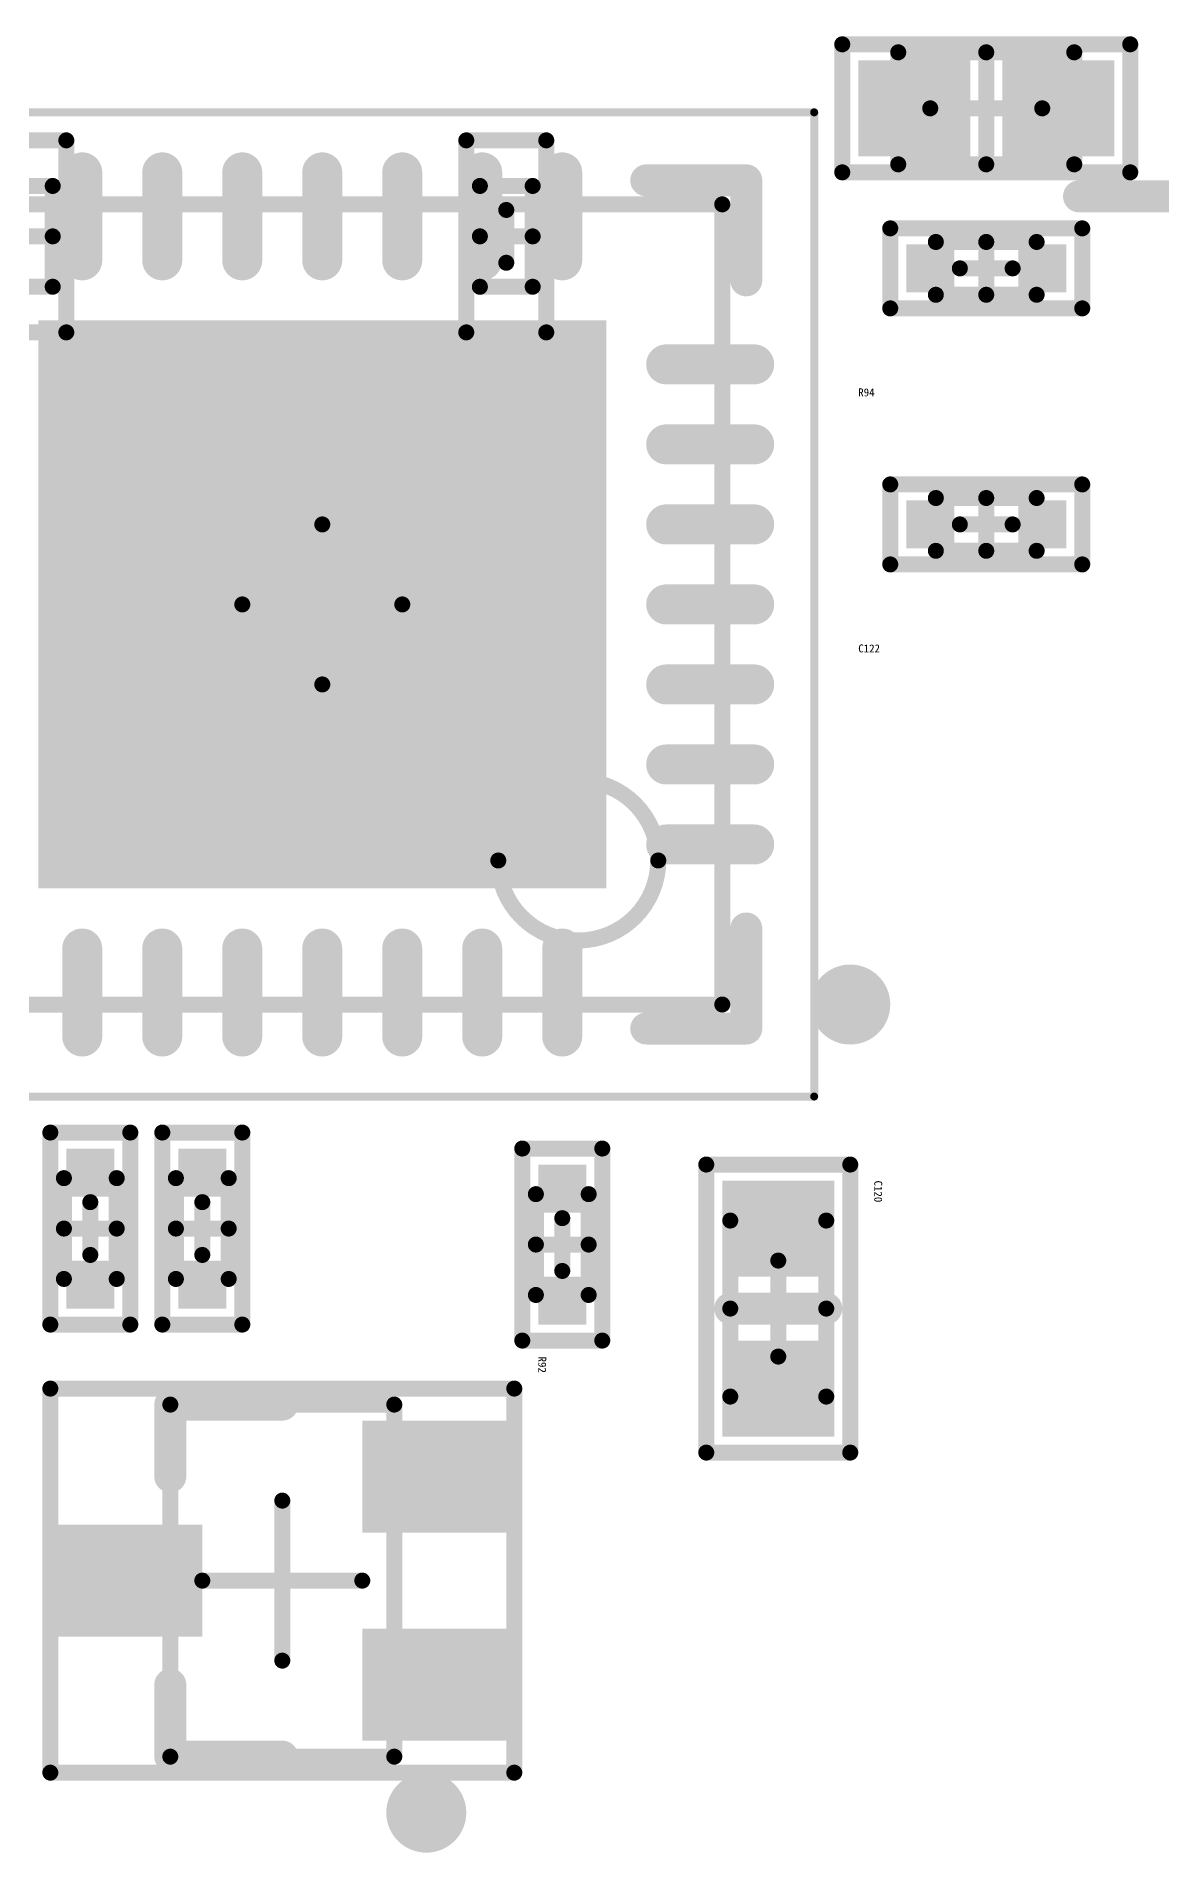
# Model space of a CAD drawing. Header units: millimetres. Extents: x 4 to 123, y 21 to 97.
# Drawn here: x 48.26 to 55.3, y 35.7 to 47.05 of the extents above; entities that cross this region are included whole.
import ezdxf

# ---------------------------------------------------------------- set-up
doc = ezdxf.new("R2010")
doc.units = ezdxf.units.MM
for name, color, linetype in [('Mechanical13', 56, 'Continuous'), ('Mechanical15', 56, 'Continuous'), ('TopLayer', 1, 'Continuous'), ('TopOverlay', 2, 'Continuous'), ('TopPaste', 8, 'Continuous')]:
    doc.layers.add(name, color=color, linetype=linetype)

msp = doc.modelspace()

# ---------------------------------------------------------------- linework, layer by layer
at = {"layer": 'Mechanical13', "const_width": 0.1}
for points in [[(53.65, 46.95), (54.75, 46.95)], [(53.65, 46.25), (53.65, 46.95)], [(54.75, 46.25), (54.75, 46.95)], [(53.65, 46.25), (54.75, 46.25)], [(48.035, 46.115), (48.365, 46.115)], [(48.365, 45.485), (48.365, 46.115)], [(51.035, 45.485), (51.035, 46.115)], [(51.035, 46.115), (51.365, 46.115)], [(51.365, 45.485), (51.365, 46.115)], [(47.55, 46), (52.55, 46)], [(52.55, 41), (52.55, 46)], [(53.885, 45.435), (53.885, 45.765)], [(53.885, 45.765), (54.515, 45.765)], [(54.515, 45.435), (54.515, 45.765)], [(48.035, 45.485), (48.365, 45.485)], [(51.035, 45.485), (51.365, 45.485)], [(53.885, 45.435), (54.515, 45.435)], [(53.885, 44.165), (54.515, 44.165)], [(53.885, 43.835), (53.885, 44.165)], [(54.515, 43.835), (54.515, 44.165)], [(53.885, 43.835), (54.515, 43.835)], [(47.55, 41), (52.55, 41)], [(48.435, 39.915), (48.765, 39.915)], [(48.435, 39.285), (48.435, 39.915)], [(48.765, 39.285), (48.765, 39.915)], [(49.135, 39.915), (49.465, 39.915)], [(49.135, 39.285), (49.135, 39.915)], [(49.465, 39.285), (49.465, 39.915)], [(51.385, 39.815), (51.715, 39.815)], [(51.385, 39.185), (51.385, 39.815)], [(51.715, 39.185), (51.715, 39.815)], [(52.6, 38.55), (52.6, 39.65)], [(52.6, 39.65), (53.2, 39.65)], [(53.2, 38.55), (53.2, 39.65)], [(48.435, 39.285), (48.765, 39.285)], [(49.135, 39.285), (49.465, 39.285)], [(51.385, 39.185), (51.715, 39.185)], [(52.6, 38.55), (53.2, 38.55)], [(49.1, 38.5), (50.5, 38.5)], [(49.1, 36.3), (49.1, 38.5)], [(50.5, 36.3), (50.5, 38.5)], [(49.1, 36.3), (50.5, 36.3)]]:
    msp.add_lwpolyline(points, dxfattribs=at)
at = {"layer": 'Mechanical13'}
for points, const_width in [([(53.625, 46.95, 1), (53.675, 46.95, 1)], 0.05), ([(53.625, 46.95, 1), (53.675, 46.95, 1)], 0.05), ([(54.725, 46.95, 1), (54.775, 46.95, 1)], 0.05), ([(54.725, 46.95, 1), (54.775, 46.95, 1)], 0.05), ([(53.625, 46.25, 1), (53.675, 46.25, 1)], 0.05), ([(53.625, 46.25, 1), (53.675, 46.25, 1)], 0.05), ([(54.725, 46.25, 1), (54.775, 46.25, 1)], 0.05), ([(54.725, 46.25, 1), (54.775, 46.25, 1)], 0.05), ([(48.34, 46.115, 1), (48.39, 46.115, 1)], 0.05), ([(48.34, 46.115, 1), (48.39, 46.115, 1)], 0.05), ([(51.01, 46.115, 1), (51.06, 46.115, 1)], 0.05), ([(51.01, 46.115, 1), (51.06, 46.115, 1)], 0.05), ([(51.34, 46.115, 1), (51.39, 46.115, 1)], 0.05), ([(51.34, 46.115, 1), (51.39, 46.115, 1)], 0.05), ([(52.525, 46, 1), (52.575, 46, 1)], 0.05), ([(52.525, 46, 1), (52.575, 46, 1)], 0.05), ([(53.86, 45.765, 1), (53.91, 45.765, 1)], 0.05), ([(53.86, 45.765, 1), (53.91, 45.765, 1)], 0.05), ([(54.49, 45.765, 1), (54.54, 45.765, 1)], 0.05), ([(54.49, 45.765, 1), (54.54, 45.765, 1)], 0.05), ([(48.34, 45.485, 1), (48.39, 45.485, 1)], 0.05), ([(48.34, 45.485, 1), (48.39, 45.485, 1)], 0.05), ([(51.01, 45.485, 1), (51.06, 45.485, 1)], 0.05), ([(51.01, 45.485, 1), (51.06, 45.485, 1)], 0.05), ([(51.34, 45.485, 1), (51.39, 45.485, 1)], 0.05), ([(51.34, 45.485, 1), (51.39, 45.485, 1)], 0.05), ([(53.86, 45.435, 1), (53.91, 45.435, 1)], 0.05), ([(53.86, 45.435, 1), (53.91, 45.435, 1)], 0.05), ([(54.49, 45.435, 1), (54.54, 45.435, 1)], 0.05), ([(54.49, 45.435, 1), (54.54, 45.435, 1)], 0.05), ([(53.86, 44.165, 1), (53.91, 44.165, 1)], 0.05), ([(53.86, 44.165, 1), (53.91, 44.165, 1)], 0.05), ([(54.49, 44.165, 1), (54.54, 44.165, 1)], 0.05), ([(54.49, 44.165, 1), (54.54, 44.165, 1)], 0.05), ([(53.86, 43.835, 1), (53.91, 43.835, 1)], 0.05), ([(53.86, 43.835, 1), (53.91, 43.835, 1)], 0.05), ([(54.49, 43.835, 1), (54.54, 43.835, 1)], 0.05), ([(54.49, 43.835, 1), (54.54, 43.835, 1)], 0.05), ([(52.15, 41.9, 1), (51.15, 41.9, 1)], 0.1), ([(51.125, 41.9, 1), (51.175, 41.9, 1)], 0.05), ([(52.125, 41.9, 1), (52.175, 41.9, 1)], 0.05), ([(52.525, 41, 1), (52.575, 41, 1)], 0.05), ([(52.525, 41, 1), (52.575, 41, 1)], 0.05), ([(48.41, 39.915, 1), (48.46, 39.915, 1)], 0.05), ([(48.41, 39.915, 1), (48.46, 39.915, 1)], 0.05), ([(48.74, 39.915, 1), (48.79, 39.915, 1)], 0.05), ([(48.74, 39.915, 1), (48.79, 39.915, 1)], 0.05), ([(49.11, 39.915, 1), (49.16, 39.915, 1)], 0.05), ([(49.11, 39.915, 1), (49.16, 39.915, 1)], 0.05), ([(49.44, 39.915, 1), (49.49, 39.915, 1)], 0.05), ([(49.44, 39.915, 1), (49.49, 39.915, 1)], 0.05), ([(51.36, 39.815, 1), (51.41, 39.815, 1)], 0.05), ([(51.36, 39.815, 1), (51.41, 39.815, 1)], 0.05), ([(51.69, 39.815, 1), (51.74, 39.815, 1)], 0.05), ([(51.69, 39.815, 1), (51.74, 39.815, 1)], 0.05), ([(52.575, 39.65, 1), (52.625, 39.65, 1)], 0.05), ([(52.575, 39.65, 1), (52.625, 39.65, 1)], 0.05), ([(53.175, 39.65, 1), (53.225, 39.65, 1)], 0.05), ([(53.175, 39.65, 1), (53.225, 39.65, 1)], 0.05), ([(48.41, 39.285, 1), (48.46, 39.285, 1)], 0.05), ([(48.41, 39.285, 1), (48.46, 39.285, 1)], 0.05), ([(48.74, 39.285, 1), (48.79, 39.285, 1)], 0.05), ([(48.74, 39.285, 1), (48.79, 39.285, 1)], 0.05), ([(49.11, 39.285, 1), (49.16, 39.285, 1)], 0.05), ([(49.11, 39.285, 1), (49.16, 39.285, 1)], 0.05), ([(49.44, 39.285, 1), (49.49, 39.285, 1)], 0.05), ([(49.44, 39.285, 1), (49.49, 39.285, 1)], 0.05), ([(51.36, 39.185, 1), (51.41, 39.185, 1)], 0.05), ([(51.36, 39.185, 1), (51.41, 39.185, 1)], 0.05), ([(51.69, 39.185, 1), (51.74, 39.185, 1)], 0.05), ([(51.69, 39.185, 1), (51.74, 39.185, 1)], 0.05), ([(52.575, 38.55, 1), (52.625, 38.55, 1)], 0.05), ([(52.575, 38.55, 1), (52.625, 38.55, 1)], 0.05), ([(53.175, 38.55, 1), (53.225, 38.55, 1)], 0.05), ([(53.175, 38.55, 1), (53.225, 38.55, 1)], 0.05), ([(49.075, 38.5, 1), (49.125, 38.5, 1)], 0.05), ([(49.075, 38.5, 1), (49.125, 38.5, 1)], 0.05), ([(50.475, 38.5, 1), (50.525, 38.5, 1)], 0.05), ([(50.475, 38.5, 1), (50.525, 38.5, 1)], 0.05), ([(49.075, 36.3, 1), (49.125, 36.3, 1)], 0.05), ([(49.075, 36.3, 1), (49.125, 36.3, 1)], 0.05), ([(50.475, 36.3, 1), (50.525, 36.3, 1)], 0.05), ([(50.475, 36.3, 1), (50.525, 36.3, 1)], 0.05)]:
    msp.add_lwpolyline(points, format="xyb", close=True, dxfattribs=dict(at, const_width=const_width))
at = {"layer": 'Mechanical15'}
for points, const_width in [([(53.3, 47), (55.1, 47)], 0.1), ([(53.3, 46.2), (53.3, 47)], 0.1), ([(54.2, 46.25), (54.2, 46.95)], 0.1), ([(55.1, 46.2), (55.1, 47)], 0.1), ([(53.85, 46.6), (54.55, 46.6)], 0.1), ([(46.975, 46.575), (53.125, 46.575)], 0.05), ([(53.125, 40.425), (53.125, 46.575)], 0.05), ([(47.95, 46.4), (48.45, 46.4)], 0.1), ([(48.45, 45.2), (48.45, 46.4)], 0.1), ([(50.95, 45.2), (50.95, 46.4)], 0.1), ([(50.95, 46.4), (51.45, 46.4)], 0.1), ([(51.45, 45.2), (51.45, 46.4)], 0.1), ([(53.3, 46.2), (55.1, 46.2)], 0.1), ([(54.78, 46.05), (69.78, 46.05)], 0.2), ([(51.2, 45.635), (51.2, 45.965)], 0.1), ([(53.6, 45.35), (53.6, 45.85)], 0.1), ([(53.6, 45.85), (54.8, 45.85)], 0.1), ([(54.8, 45.35), (54.8, 45.85)], 0.1), ([(48.035, 45.8), (48.365, 45.8)], 0.1), ([(51.035, 45.8), (51.365, 45.8)], 0.1), ([(54.2, 45.435), (54.2, 45.765)], 0.1), ([(54.035, 45.6), (54.365, 45.6)], 0.1), ([(53.6, 45.35), (54.8, 45.35)], 0.1), ([(47.95, 45.2), (48.45, 45.2)], 0.1), ([(50.95, 45.2), (51.45, 45.2)], 0.1), ([(53.6, 44.25), (54.8, 44.25)], 0.1), ([(53.6, 43.75), (53.6, 44.25)], 0.1), ([(54.8, 43.75), (54.8, 44.25)], 0.1), ([(54.2, 43.835), (54.2, 44.165)], 0.1), ([(50.05, 43), (50.05, 44)], 0.1), ([(54.035, 44), (54.365, 44)], 0.1), ([(53.6, 43.75), (54.8, 43.75)], 0.1), ([(49.55, 43.5), (50.55, 43.5)], 0.1), ([(46.975, 40.425), (53.125, 40.425)], 0.05), ([(48.35, 40.2), (48.85, 40.2)], 0.1), ([(48.35, 39), (48.35, 40.2)], 0.1), ([(48.85, 39), (48.85, 40.2)], 0.1), ([(49.05, 40.2), (49.55, 40.2)], 0.1), ([(49.05, 39), (49.05, 40.2)], 0.1), ([(49.55, 39), (49.55, 40.2)], 0.1), ([(51.3, 40.1), (51.8, 40.1)], 0.1), ([(51.3, 38.9), (51.3, 40.1)], 0.1), ([(51.8, 38.9), (51.8, 40.1)], 0.1), ([(52.45, 38.2), (52.45, 40)], 0.1), ([(52.45, 40), (53.35, 40)], 0.1), ([(53.35, 38.2), (53.35, 40)], 0.1), ([(48.6, 39.435), (48.6, 39.765)], 0.1), ([(49.3, 39.435), (49.3, 39.765)], 0.1), ([(48.435, 39.6), (48.765, 39.6)], 0.1), ([(49.135, 39.6), (49.465, 39.6)], 0.1), ([(51.55, 39.335), (51.55, 39.665)], 0.1), ([(51.385, 39.5), (51.715, 39.5)], 0.1), ([(52.9, 38.8), (52.9, 39.4)], 0.1), ([(48.35, 39), (48.85, 39)], 0.1), ([(49.05, 39), (49.55, 39)], 0.1), ([(52.6, 39.1), (53.2, 39.1)], 0.1), ([(51.3, 38.9), (51.8, 38.9)], 0.1), ([(48.35, 38.6), (51.25, 38.6)], 0.1), ([(48.35, 36.2), (48.35, 38.6)], 0.1), ([(51.25, 36.2), (51.25, 38.6)], 0.1), ([(52.45, 38.2), (53.35, 38.2)], 0.1), ([(49.8, 36.9), (49.8, 37.9)], 0.1), ([(49.3, 37.4), (50.3, 37.4)], 0.1), ([(48.35, 36.2), (51.25, 36.2)], 0.1)]:
    msp.add_lwpolyline(points, dxfattribs=dict(at, const_width=const_width))
for points, const_width in [([(53.275, 47, 1), (53.325, 47, 1)], 0.05), ([(53.275, 47, 1), (53.325, 47, 1)], 0.05), ([(54.175, 46.95, 1), (54.225, 46.95, 1)], 0.05), ([(55.075, 47, 1), (55.125, 47, 1)], 0.05), ([(55.075, 47, 1), (55.125, 47, 1)], 0.05), ([(53.825, 46.6, 1), (53.875, 46.6, 1)], 0.05), ([(54.525, 46.6, 1), (54.575, 46.6, 1)], 0.05), ([(53.112, 46.575, 1), (53.137, 46.575, 1)], 0.025), ([(53.112, 46.575, 1), (53.137, 46.575, 1)], 0.025), ([(48.425, 46.4, 1), (48.475, 46.4, 1)], 0.05), ([(48.425, 46.4, 1), (48.475, 46.4, 1)], 0.05), ([(50.925, 46.4, 1), (50.975, 46.4, 1)], 0.05), ([(50.925, 46.4, 1), (50.975, 46.4, 1)], 0.05), ([(51.425, 46.4, 1), (51.475, 46.4, 1)], 0.05), ([(51.425, 46.4, 1), (51.475, 46.4, 1)], 0.05), ([(53.275, 46.2, 1), (53.325, 46.2, 1)], 0.05), ([(53.275, 46.2, 1), (53.325, 46.2, 1)], 0.05), ([(54.175, 46.25, 1), (54.225, 46.25, 1)], 0.05), ([(55.075, 46.2, 1), (55.125, 46.2, 1)], 0.05), ([(55.075, 46.2, 1), (55.125, 46.2, 1)], 0.05), ([(54.73, 46.05, 1), (54.83, 46.05, 1)], 0.1), ([(51.175, 45.965, 1), (51.225, 45.965, 1)], 0.05), ([(53.575, 45.85, 1), (53.625, 45.85, 1)], 0.05), ([(53.575, 45.85, 1), (53.625, 45.85, 1)], 0.05), ([(54.775, 45.85, 1), (54.825, 45.85, 1)], 0.05), ([(54.775, 45.85, 1), (54.825, 45.85, 1)], 0.05), ([(48.34, 45.8, 1), (48.39, 45.8, 1)], 0.05), ([(51.01, 45.8, 1), (51.06, 45.8, 1)], 0.05), ([(51.34, 45.8, 1), (51.39, 45.8, 1)], 0.05), ([(54.175, 45.765, 1), (54.225, 45.765, 1)], 0.05), ([(51.175, 45.635, 1), (51.225, 45.635, 1)], 0.05), ([(54.01, 45.6, 1), (54.06, 45.6, 1)], 0.05), ([(54.34, 45.6, 1), (54.39, 45.6, 1)], 0.05), ([(54.175, 45.435, 1), (54.225, 45.435, 1)], 0.05), ([(53.575, 45.35, 1), (53.625, 45.35, 1)], 0.05), ([(53.575, 45.35, 1), (53.625, 45.35, 1)], 0.05), ([(54.775, 45.35, 1), (54.825, 45.35, 1)], 0.05), ([(54.775, 45.35, 1), (54.825, 45.35, 1)], 0.05), ([(48.425, 45.2, 1), (48.475, 45.2, 1)], 0.05), ([(48.425, 45.2, 1), (48.475, 45.2, 1)], 0.05), ([(50.925, 45.2, 1), (50.975, 45.2, 1)], 0.05), ([(50.925, 45.2, 1), (50.975, 45.2, 1)], 0.05), ([(51.425, 45.2, 1), (51.475, 45.2, 1)], 0.05), ([(51.425, 45.2, 1), (51.475, 45.2, 1)], 0.05), ([(53.575, 44.25, 1), (53.625, 44.25, 1)], 0.05), ([(53.575, 44.25, 1), (53.625, 44.25, 1)], 0.05), ([(54.775, 44.25, 1), (54.825, 44.25, 1)], 0.05), ([(54.775, 44.25, 1), (54.825, 44.25, 1)], 0.05), ([(54.175, 44.165, 1), (54.225, 44.165, 1)], 0.05), ([(50.025, 44, 1), (50.075, 44, 1)], 0.05), ([(54.01, 44, 1), (54.06, 44, 1)], 0.05), ([(54.34, 44, 1), (54.39, 44, 1)], 0.05), ([(54.175, 43.835, 1), (54.225, 43.835, 1)], 0.05), ([(53.575, 43.75, 1), (53.625, 43.75, 1)], 0.05), ([(53.575, 43.75, 1), (53.625, 43.75, 1)], 0.05), ([(54.775, 43.75, 1), (54.825, 43.75, 1)], 0.05), ([(54.775, 43.75, 1), (54.825, 43.75, 1)], 0.05), ([(49.525, 43.5, 1), (49.575, 43.5, 1)], 0.05), ([(50.525, 43.5, 1), (50.575, 43.5, 1)], 0.05), ([(50.025, 43, 1), (50.075, 43, 1)], 0.05), ([(53.112, 40.425, 1), (53.137, 40.425, 1)], 0.025), ([(53.112, 40.425, 1), (53.137, 40.425, 1)], 0.025), ([(48.325, 40.2, 1), (48.375, 40.2, 1)], 0.05), ([(48.325, 40.2, 1), (48.375, 40.2, 1)], 0.05), ([(48.825, 40.2, 1), (48.875, 40.2, 1)], 0.05), ([(48.825, 40.2, 1), (48.875, 40.2, 1)], 0.05), ([(49.025, 40.2, 1), (49.075, 40.2, 1)], 0.05), ([(49.025, 40.2, 1), (49.075, 40.2, 1)], 0.05), ([(49.525, 40.2, 1), (49.575, 40.2, 1)], 0.05), ([(49.525, 40.2, 1), (49.575, 40.2, 1)], 0.05), ([(51.275, 40.1, 1), (51.325, 40.1, 1)], 0.05), ([(51.275, 40.1, 1), (51.325, 40.1, 1)], 0.05), ([(51.775, 40.1, 1), (51.825, 40.1, 1)], 0.05), ([(51.775, 40.1, 1), (51.825, 40.1, 1)], 0.05), ([(52.425, 40, 1), (52.475, 40, 1)], 0.05), ([(52.425, 40, 1), (52.475, 40, 1)], 0.05), ([(53.325, 40, 1), (53.375, 40, 1)], 0.05), ([(53.325, 40, 1), (53.375, 40, 1)], 0.05), ([(48.575, 39.765, 1), (48.625, 39.765, 1)], 0.05), ([(49.275, 39.765, 1), (49.325, 39.765, 1)], 0.05), ([(48.41, 39.6, 1), (48.46, 39.6, 1)], 0.05), ([(48.74, 39.6, 1), (48.79, 39.6, 1)], 0.05), ([(49.11, 39.6, 1), (49.16, 39.6, 1)], 0.05), ([(49.44, 39.6, 1), (49.49, 39.6, 1)], 0.05), ([(51.525, 39.665, 1), (51.575, 39.665, 1)], 0.05), ([(51.36, 39.5, 1), (51.41, 39.5, 1)], 0.05), ([(51.69, 39.5, 1), (51.74, 39.5, 1)], 0.05), ([(48.575, 39.435, 1), (48.625, 39.435, 1)], 0.05), ([(49.275, 39.435, 1), (49.325, 39.435, 1)], 0.05), ([(51.525, 39.335, 1), (51.575, 39.335, 1)], 0.05), ([(52.875, 39.4, 1), (52.925, 39.4, 1)], 0.05), ([(48.325, 39, 1), (48.375, 39, 1)], 0.05), ([(48.325, 39, 1), (48.375, 39, 1)], 0.05), ([(48.825, 39, 1), (48.875, 39, 1)], 0.05), ([(48.825, 39, 1), (48.875, 39, 1)], 0.05), ([(49.025, 39, 1), (49.075, 39, 1)], 0.05), ([(49.025, 39, 1), (49.075, 39, 1)], 0.05), ([(49.525, 39, 1), (49.575, 39, 1)], 0.05), ([(49.525, 39, 1), (49.575, 39, 1)], 0.05), ([(52.575, 39.1, 1), (52.625, 39.1, 1)], 0.05), ([(53.175, 39.1, 1), (53.225, 39.1, 1)], 0.05), ([(51.275, 38.9, 1), (51.325, 38.9, 1)], 0.05), ([(51.275, 38.9, 1), (51.325, 38.9, 1)], 0.05), ([(51.775, 38.9, 1), (51.825, 38.9, 1)], 0.05), ([(51.775, 38.9, 1), (51.825, 38.9, 1)], 0.05), ([(52.875, 38.8, 1), (52.925, 38.8, 1)], 0.05), ([(48.325, 38.6, 1), (48.375, 38.6, 1)], 0.05), ([(48.325, 38.6, 1), (48.375, 38.6, 1)], 0.05), ([(51.225, 38.6, 1), (51.275, 38.6, 1)], 0.05), ([(51.225, 38.6, 1), (51.275, 38.6, 1)], 0.05), ([(52.425, 38.2, 1), (52.475, 38.2, 1)], 0.05), ([(52.425, 38.2, 1), (52.475, 38.2, 1)], 0.05), ([(53.325, 38.2, 1), (53.375, 38.2, 1)], 0.05), ([(53.325, 38.2, 1), (53.375, 38.2, 1)], 0.05), ([(49.775, 37.9, 1), (49.825, 37.9, 1)], 0.05), ([(49.275, 37.4, 1), (49.325, 37.4, 1)], 0.05), ([(50.275, 37.4, 1), (50.325, 37.4, 1)], 0.05), ([(49.775, 36.9, 1), (49.825, 36.9, 1)], 0.05), ([(48.325, 36.2, 1), (48.375, 36.2, 1)], 0.05), ([(48.325, 36.2, 1), (48.375, 36.2, 1)], 0.05), ([(51.225, 36.2, 1), (51.275, 36.2, 1)], 0.05), ([(51.225, 36.2, 1), (51.275, 36.2, 1)], 0.05)]:
    msp.add_lwpolyline(points, format="xyb", close=True, dxfattribs=dict(at, const_width=const_width))
at = {"layer": 'TopLayer', "const_width": 0.25}
for points in [[(48.55, 45.65), (48.55, 46.2)], [(49.05, 45.65), (49.05, 46.2)], [(49.55, 45.65), (49.55, 46.2)], [(50.05, 45.65), (50.05, 46.2)], [(50.55, 45.65), (50.55, 46.2)], [(51.05, 45.65), (51.05, 46.2)], [(51.55, 45.65), (51.55, 46.2)], [(52.75, 45), (52.2, 45)], [(52.75, 44.5), (52.2, 44.5)], [(52.75, 44), (52.2, 44)], [(52.75, 43.5), (52.2, 43.5)], [(52.75, 43), (52.2, 43)], [(52.75, 42.5), (52.2, 42.5)], [(52.75, 42), (52.2, 42)], [(48.55, 40.8), (48.55, 41.35)], [(49.05, 40.8), (49.05, 41.35)], [(49.55, 40.8), (49.55, 41.35)], [(50.05, 40.8), (50.05, 41.35)], [(50.55, 40.8), (50.55, 41.35)], [(51.05, 40.8), (51.05, 41.35)], [(51.55, 40.8), (51.55, 41.35)]]:
    msp.add_lwpolyline(points, dxfattribs=at)
at = {"layer": 'TopLayer', "const_width": 0.125}
for points in [[(48.487, 46.2, 1), (48.612, 46.2, 1)], [(48.987, 46.2, 1), (49.112, 46.2, 1)], [(49.487, 46.2, 1), (49.612, 46.2, 1)], [(49.987, 46.2, 1), (50.112, 46.2, 1)], [(50.487, 46.2, 1), (50.612, 46.2, 1)], [(50.987, 46.2, 1), (51.112, 46.2, 1)], [(51.487, 46.2, 1), (51.612, 46.2, 1)], [(48.487, 45.65, 1), (48.612, 45.65, 1)], [(48.987, 45.65, 1), (49.112, 45.65, 1)], [(49.487, 45.65, 1), (49.612, 45.65, 1)], [(49.987, 45.65, 1), (50.112, 45.65, 1)], [(50.487, 45.65, 1), (50.612, 45.65, 1)], [(50.987, 45.65, 1), (51.112, 45.65, 1)], [(51.487, 45.65, 1), (51.612, 45.65, 1)], [(52.137, 45, 1), (52.262, 45, 1)], [(52.687, 45, 1), (52.812, 45, 1)], [(52.137, 44.5, 1), (52.262, 44.5, 1)], [(52.687, 44.5, 1), (52.812, 44.5, 1)], [(52.137, 44, 1), (52.262, 44, 1)], [(52.687, 44, 1), (52.812, 44, 1)], [(52.137, 43.5, 1), (52.262, 43.5, 1)], [(52.687, 43.5, 1), (52.812, 43.5, 1)], [(52.137, 43, 1), (52.262, 43, 1)], [(52.687, 43, 1), (52.812, 43, 1)], [(52.137, 42.5, 1), (52.262, 42.5, 1)], [(52.687, 42.5, 1), (52.812, 42.5, 1)], [(52.137, 42, 1), (52.262, 42, 1)], [(52.687, 42, 1), (52.812, 42, 1)], [(48.487, 41.35, 1), (48.612, 41.35, 1)], [(48.987, 41.35, 1), (49.112, 41.35, 1)], [(49.487, 41.35, 1), (49.612, 41.35, 1)], [(49.987, 41.35, 1), (50.112, 41.35, 1)], [(50.487, 41.35, 1), (50.612, 41.35, 1)], [(50.987, 41.35, 1), (51.112, 41.35, 1)], [(51.487, 41.35, 1), (51.612, 41.35, 1)], [(48.487, 40.8, 1), (48.612, 40.8, 1)], [(48.987, 40.8, 1), (49.112, 40.8, 1)], [(49.487, 40.8, 1), (49.612, 40.8, 1)], [(49.987, 40.8, 1), (50.112, 40.8, 1)], [(50.487, 40.8, 1), (50.612, 40.8, 1)], [(50.987, 40.8, 1), (51.112, 40.8, 1)], [(51.487, 40.8, 1), (51.612, 40.8, 1)]]:
    msp.add_lwpolyline(points, format="xyb", close=True, dxfattribs=at)
at = {"layer": 'TopLayer'}
for points in [[(53.4, 46.9), (53.4, 46.3), (54.1, 46.9), (54.1, 46.3)], [(54.3, 46.9), (54.3, 46.3), (55, 46.9), (55, 46.3)], [(54, 45.45), (54, 45.75), (53.7, 45.45), (53.7, 45.75)], [(54.7, 45.45), (54.7, 45.75), (54.4, 45.45), (54.4, 45.75)], [(51.825, 45.275), (48.275, 45.275), (51.825, 41.725), (48.275, 41.725)], [(53.7, 44.15), (53.7, 43.85), (54, 44.15), (54, 43.85)], [(54.4, 44.15), (54.4, 43.85), (54.7, 44.15), (54.7, 43.85)], [(48.45, 39.8), (48.75, 39.8), (48.45, 40.1), (48.75, 40.1)], [(49.15, 39.8), (49.45, 39.8), (49.15, 40.1), (49.45, 40.1)], [(51.7, 40), (51.4, 40), (51.7, 39.7), (51.4, 39.7)], [(53.25, 39.9), (52.55, 39.9), (53.25, 39.3), (52.55, 39.3)], [(48.45, 39.1), (48.75, 39.1), (48.45, 39.4), (48.75, 39.4)], [(49.15, 39.1), (49.45, 39.1), (49.15, 39.4), (49.45, 39.4)], [(51.7, 39.3), (51.4, 39.3), (51.7, 39), (51.4, 39)], [(53.25, 38.9), (52.55, 38.9), (53.25, 38.3), (52.55, 38.3)], [(50.3, 38.4), (50.3, 37.7), (51.2, 38.4), (51.2, 37.7)], [(48.4, 37.75), (48.4, 37.05), (49.3, 37.75), (49.3, 37.05)], [(50.3, 37.1), (50.3, 36.4), (51.2, 37.1), (51.2, 36.4)]]:
    msp.add_solid(points, dxfattribs=at)
at = {"layer": 'TopOverlay', "const_width": 0.2}
for points in [[(52.075, 46.15), (52.7, 46.15)], [(52.7, 45.525), (52.7, 46.15)], [(52.7, 40.85), (52.7, 41.475)], [(52.075, 40.85), (52.7, 40.85)], [(52.6, 39.1), (53.2, 39.1)], [(49.1, 38.05), (49.1, 38.5)], [(49.1, 38.5), (49.8, 38.5)], [(49.1, 36.3), (49.1, 36.75)], [(49.1, 36.3), (49.8, 36.3)]]:
    msp.add_lwpolyline(points, dxfattribs=at)
at = {"layer": 'TopOverlay'}
for points, const_width in [([(52.025, 46.15, 1), (52.125, 46.15, 1)], 0.1), ([(52.65, 46.15, 1), (52.75, 46.15, 1)], 0.1), ([(52.65, 46.15, 1), (52.75, 46.15, 1)], 0.1), ([(52.65, 45.525, 1), (52.75, 45.525, 1)], 0.1), ([(52.65, 41.475, 1), (52.75, 41.475, 1)], 0.1), ([(53.475, 41, 1), (53.225, 41, 1)], 0.25), ([(53.162, 41, 1), (53.287, 41, 1)], 0.125), ([(53.412, 41, 1), (53.537, 41, 1)], 0.125), ([(52.025, 40.85, 1), (52.125, 40.85, 1)], 0.1), ([(52.65, 40.85, 1), (52.75, 40.85, 1)], 0.1), ([(52.65, 40.85, 1), (52.75, 40.85, 1)], 0.1), ([(52.55, 39.1, 1), (52.65, 39.1, 1)], 0.1), ([(53.15, 39.1, 1), (53.25, 39.1, 1)], 0.1), ([(49.05, 38.5, 1), (49.15, 38.5, 1)], 0.1), ([(49.05, 38.5, 1), (49.15, 38.5, 1)], 0.1), ([(49.75, 38.5, 1), (49.85, 38.5, 1)], 0.1), ([(49.05, 38.05, 1), (49.15, 38.05, 1)], 0.1), ([(49.05, 36.75, 1), (49.15, 36.75, 1)], 0.1), ([(49.05, 36.3, 1), (49.15, 36.3, 1)], 0.1), ([(49.05, 36.3, 1), (49.15, 36.3, 1)], 0.1), ([(49.75, 36.3, 1), (49.85, 36.3, 1)], 0.1), ([(50.825, 35.95, 1), (50.575, 35.95, 1)], 0.25), ([(50.512, 35.95, 1), (50.637, 35.95, 1)], 0.125), ([(50.762, 35.95, 1), (50.887, 35.95, 1)], 0.125)]:
    msp.add_lwpolyline(points, format="xyb", close=True, dxfattribs=dict(at, const_width=const_width))
at = {"layer": 'TopPaste', "const_width": 0.25}
for points in [[(48.55, 45.65), (48.55, 46.2)], [(49.05, 45.65), (49.05, 46.2)], [(49.55, 45.65), (49.55, 46.2)], [(50.05, 45.65), (50.05, 46.2)], [(50.55, 45.65), (50.55, 46.2)], [(51.05, 45.65), (51.05, 46.2)], [(51.55, 45.65), (51.55, 46.2)], [(52.75, 45), (52.2, 45)], [(52.75, 44.5), (52.2, 44.5)], [(52.75, 44), (52.2, 44)], [(52.75, 43.5), (52.2, 43.5)], [(52.75, 43), (52.2, 43)], [(52.75, 42.5), (52.2, 42.5)], [(52.75, 42), (52.2, 42)], [(48.55, 40.8), (48.55, 41.35)], [(49.05, 40.8), (49.05, 41.35)], [(49.55, 40.8), (49.55, 41.35)], [(50.05, 40.8), (50.05, 41.35)], [(50.55, 40.8), (50.55, 41.35)], [(51.05, 40.8), (51.05, 41.35)], [(51.55, 40.8), (51.55, 41.35)]]:
    msp.add_lwpolyline(points, dxfattribs=at)
at = {"layer": 'TopPaste', "const_width": 0.125}
for points in [[(48.487, 46.2, 1), (48.612, 46.2, 1)], [(48.987, 46.2, 1), (49.112, 46.2, 1)], [(49.487, 46.2, 1), (49.612, 46.2, 1)], [(49.987, 46.2, 1), (50.112, 46.2, 1)], [(50.487, 46.2, 1), (50.612, 46.2, 1)], [(50.987, 46.2, 1), (51.112, 46.2, 1)], [(51.487, 46.2, 1), (51.612, 46.2, 1)], [(48.487, 45.65, 1), (48.612, 45.65, 1)], [(48.987, 45.65, 1), (49.112, 45.65, 1)], [(49.487, 45.65, 1), (49.612, 45.65, 1)], [(49.987, 45.65, 1), (50.112, 45.65, 1)], [(50.487, 45.65, 1), (50.612, 45.65, 1)], [(50.987, 45.65, 1), (51.112, 45.65, 1)], [(51.487, 45.65, 1), (51.612, 45.65, 1)], [(52.137, 45, 1), (52.262, 45, 1)], [(52.687, 45, 1), (52.812, 45, 1)], [(52.137, 44.5, 1), (52.262, 44.5, 1)], [(52.687, 44.5, 1), (52.812, 44.5, 1)], [(52.137, 44, 1), (52.262, 44, 1)], [(52.687, 44, 1), (52.812, 44, 1)], [(52.137, 43.5, 1), (52.262, 43.5, 1)], [(52.687, 43.5, 1), (52.812, 43.5, 1)], [(52.137, 43, 1), (52.262, 43, 1)], [(52.687, 43, 1), (52.812, 43, 1)], [(52.137, 42.5, 1), (52.262, 42.5, 1)], [(52.687, 42.5, 1), (52.812, 42.5, 1)], [(52.137, 42, 1), (52.262, 42, 1)], [(52.687, 42, 1), (52.812, 42, 1)], [(48.487, 41.35, 1), (48.612, 41.35, 1)], [(48.987, 41.35, 1), (49.112, 41.35, 1)], [(49.487, 41.35, 1), (49.612, 41.35, 1)], [(49.987, 41.35, 1), (50.112, 41.35, 1)], [(50.487, 41.35, 1), (50.612, 41.35, 1)], [(50.987, 41.35, 1), (51.112, 41.35, 1)], [(51.487, 41.35, 1), (51.612, 41.35, 1)], [(48.487, 40.8, 1), (48.612, 40.8, 1)], [(48.987, 40.8, 1), (49.112, 40.8, 1)], [(49.487, 40.8, 1), (49.612, 40.8, 1)], [(49.987, 40.8, 1), (50.112, 40.8, 1)], [(50.487, 40.8, 1), (50.612, 40.8, 1)], [(50.987, 40.8, 1), (51.112, 40.8, 1)], [(51.487, 40.8, 1), (51.612, 40.8, 1)]]:
    msp.add_lwpolyline(points, format="xyb", close=True, dxfattribs=at)
at = {"layer": 'TopPaste'}
for points in [[(53.4, 46.9), (53.4, 46.3), (54.1, 46.9), (54.1, 46.3)], [(54.3, 46.9), (54.3, 46.3), (55, 46.9), (55, 46.3)], [(54, 45.45), (54, 45.75), (53.7, 45.45), (53.7, 45.75)], [(54.7, 45.45), (54.7, 45.75), (54.4, 45.45), (54.4, 45.75)], [(51.825, 45.275), (48.275, 45.275), (51.825, 41.725), (48.275, 41.725)], [(53.7, 44.15), (53.7, 43.85), (54, 44.15), (54, 43.85)], [(54.4, 44.15), (54.4, 43.85), (54.7, 44.15), (54.7, 43.85)], [(48.45, 39.8), (48.75, 39.8), (48.45, 40.1), (48.75, 40.1)], [(49.15, 39.8), (49.45, 39.8), (49.15, 40.1), (49.45, 40.1)], [(51.7, 40), (51.4, 40), (51.7, 39.7), (51.4, 39.7)], [(53.25, 39.9), (52.55, 39.9), (53.25, 39.3), (52.55, 39.3)], [(48.45, 39.1), (48.75, 39.1), (48.45, 39.4), (48.75, 39.4)], [(49.15, 39.1), (49.45, 39.1), (49.15, 39.4), (49.45, 39.4)], [(51.7, 39.3), (51.4, 39.3), (51.7, 39), (51.4, 39)], [(53.25, 38.9), (52.55, 38.9), (53.25, 38.3), (52.55, 38.3)], [(50.3, 38.4), (50.3, 37.7), (51.2, 38.4), (51.2, 37.7)], [(48.4, 37.75), (48.4, 37.05), (49.3, 37.75), (49.3, 37.05)], [(50.3, 37.1), (50.3, 36.4), (51.2, 37.1), (51.2, 36.4)]]:
    msp.add_solid(points, dxfattribs=at)

# ---------------------------------------------------------------- texts
at = {"layer": 'TopOverlay'}
for s, p in [('R94', (53.4, 44.8)), ('C122', (53.4, 43.2))]:
    msp.add_text(s, height=0.05, dxfattribs=at).set_placement(p)
for s, p in [('C120', (53.5, 39.9)), ('R92', (51.4, 38.8))]:
    msp.add_text(s, height=0.05, rotation=270, dxfattribs=at).set_placement(p)

doc.saveas('drawing.dxf')
